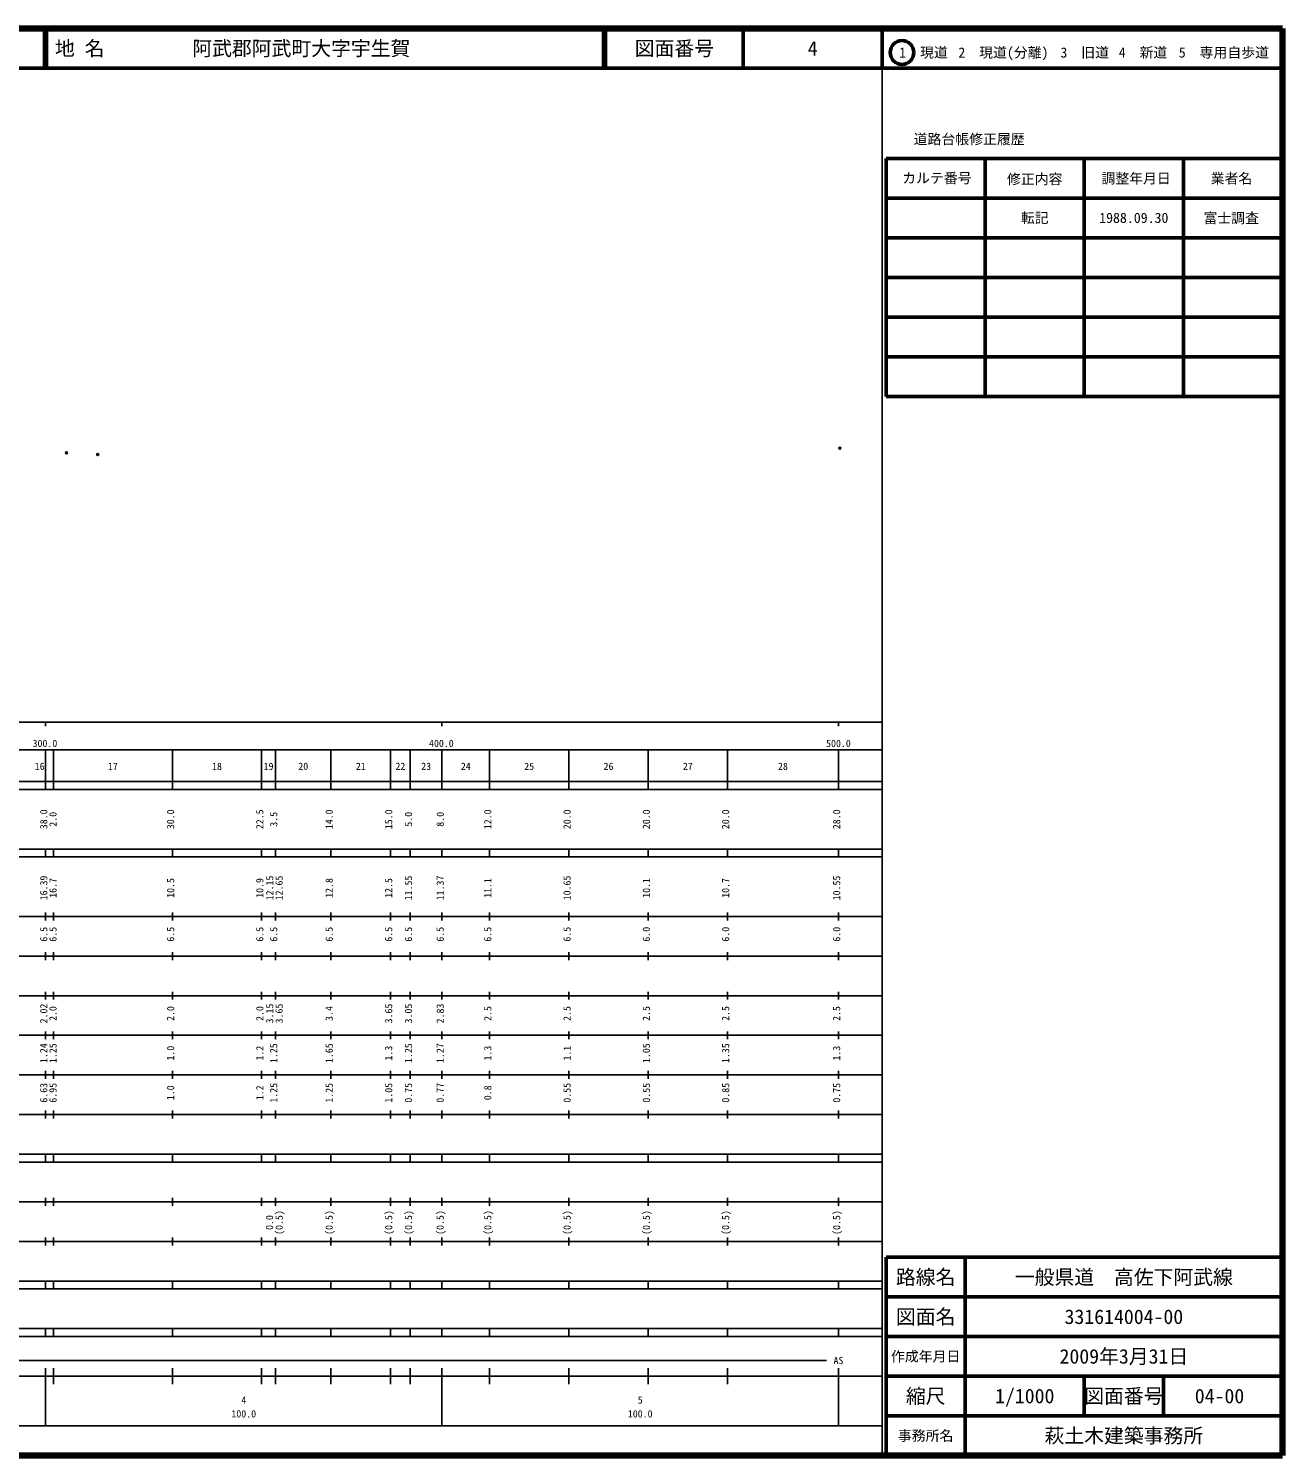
# Model space of a CAD drawing. Units: millimetres on the paper. Extents: x 40 to 680, y 20 to 380.
# Drawn here: x 363.7 to 680, y 20 to 380 of the extents above; entities that cross this region are included whole.
import ezdxf
from ezdxf.enums import TextEntityAlignment as Align

# ---------------------------------------------------------------- set-up
doc = ezdxf.new("R2010")
doc.units = ezdxf.units.MM
doc.header["$PDMODE"] = 32
doc.header["$PDSIZE"] = 0.5
doc.layers.add('M-OTRS', color=6, linetype='Continuous')
doc.layers.add('M-TTL-TXT', color=7, linetype='Continuous')
for name, color, linetype, lineweight in [('M-TTL', 2, 'Continuous', 140), ('M-TTL-BAND', 7, 'Continuous', 25), ('M-TTL-FRAM', 2, 'Continuous', 50), ('M-TTL-LINE', 7, 'Continuous', 50)]:
    doc.layers.add(name, color=color, linetype=linetype, lineweight=lineweight)
doc.styles.add('ＭＳ ゴシック', font='')
doc.styles.get('ＭＳ ゴシック').set_extended_font_data('MS Gothic')

msp = doc.modelspace()

# ---------------------------------------------------------------- linework, layer by layer
at = {"layer": 'M-OTRS'}
for p in [(568.36, 274.128), (373.277, 272.977), (381.152, 272.526)]:
    msp.add_point(p, dxfattribs=at)
at = {"layer": 'M-TTL'}
for p, q in [((680, 380), (40, 380)), ((680, 20), (680, 380)), ((40, 20), (680, 20))]:
    msp.add_line(p, q, dxfattribs=at)
at = {"layer": 'M-TTL-BAND'}
for p, q in [((579, 20), (579, 370)), ((40, 205), (579, 205)), ((368, 205), (368, 204)), ((468, 205), (468, 204)), ((568, 205), (568, 204)), ((68, 198), (579, 198)), ((368, 188), (368, 198)), ((370, 188), (370, 198)), ((400, 188), (400, 198)), ((422.5, 188), (422.5, 198)), ((426, 188), (426, 198)), ((440, 188), (440, 198)), ((455, 188), (455, 198)), ((460, 188), (460, 198)), ((468, 188), (468, 198)), ((480, 188), (480, 198)), ((500, 188), (500, 198)), ((520, 188), (520, 198)), ((540, 188), (540, 198)), ((568, 188), (568, 198)), ((40, 190), (579, 190)), ((40, 188), (579, 188)), ((40, 173), (579, 173)), ((368, 171), (368, 173)), ((370, 171), (370, 173)), ((400, 171), (400, 173)), ((422.5, 171), (422.5, 173)), ((426, 171), (426, 173)), ((440, 171), (440, 173)), ((455, 171), (455, 173)), ((460, 171), (460, 173)), ((468, 171), (468, 173)), ((480, 171), (480, 173)), ((500, 171), (500, 173)), ((520, 171), (520, 173)), ((540, 171), (540, 173)), ((568, 171), (568, 173)), ((40, 171), (579, 171)), ((40, 156), (579, 156)), ((368, 155), (368, 157)), ((370, 155), (370, 157)), ((400, 155), (400, 157)), ((422.5, 155), (422.5, 157)), ((426, 155), (426, 157)), ((440, 155), (440, 157)), ((455, 155), (455, 157)), ((460, 155), (460, 157)), ((468, 155), (468, 157)), ((480, 155), (480, 157)), ((500, 155), (500, 157)), ((520, 155), (520, 157)), ((540, 155), (540, 157)), ((568, 155), (568, 157)), ((46, 146), (579, 146)), ((368, 145), (368, 147)), ((370, 145), (370, 147)), ((400, 145), (400, 147)), ((422.5, 145), (422.5, 147)), ((426, 145), (426, 147)), ((440, 145), (440, 147)), ((455, 145), (455, 147)), ((460, 145), (460, 147)), ((468, 145), (468, 147)), ((480, 145), (480, 147)), ((500, 145), (500, 147)), ((520, 145), (520, 147)), ((540, 145), (540, 147)), ((568, 145), (568, 147)), ((368, 135), (368, 137)), ((370, 135), (370, 137)), ((400, 135), (400, 137)), ((422.5, 135), (422.5, 137)), ((426, 135), (426, 137)), ((440, 135), (440, 137)), ((455, 135), (455, 137)), ((460, 135), (460, 137)), ((468, 135), (468, 137)), ((480, 135), (480, 137)), ((500, 135), (500, 137)), ((520, 135), (520, 137)), ((540, 135), (540, 137)), ((568, 135), (568, 137)), ((52, 136), (579, 136)), ((46, 126), (579, 126)), ((368, 125), (368, 127)), ((370, 125), (370, 127)), ((400, 125), (400, 127)), ((422.5, 125), (422.5, 127)), ((426, 125), (426, 127)), ((440, 125), (440, 127)), ((455, 125), (455, 127)), ((460, 125), (460, 127)), ((468, 125), (468, 127)), ((480, 125), (480, 127)), ((500, 125), (500, 127)), ((520, 125), (520, 127)), ((540, 125), (540, 127)), ((568, 125), (568, 127)), ((52, 116), (579, 116)), ((368, 115), (368, 117)), ((370, 115), (370, 117)), ((400, 115), (400, 117)), ((422.5, 115), (422.5, 117)), ((426, 115), (426, 117)), ((440, 115), (440, 117)), ((455, 115), (455, 117)), ((460, 115), (460, 117)), ((468, 115), (468, 117)), ((480, 115), (480, 117)), ((500, 115), (500, 117)), ((520, 115), (520, 117)), ((540, 115), (540, 117)), ((568, 115), (568, 117)), ((46, 106), (579, 106)), ((368, 105), (368, 107)), ((370, 105), (370, 107)), ((400, 105), (400, 107)), ((422.5, 105), (422.5, 107)), ((426, 105), (426, 107)), ((440, 105), (440, 107)), ((455, 105), (455, 107)), ((460, 105), (460, 107)), ((468, 105), (468, 107)), ((480, 105), (480, 107)), ((500, 105), (500, 107)), ((520, 105), (520, 107)), ((540, 105), (540, 107)), ((568, 105), (568, 107)), ((40, 96), (579, 96)), ((40, 94), (579, 94)), ((368, 94), (368, 96)), ((370, 94), (370, 96)), ((400, 94), (400, 96)), ((422.5, 94), (422.5, 96)), ((426, 94), (426, 96)), ((440, 94), (440, 96)), ((455, 94), (455, 96)), ((460, 94), (460, 96)), ((468, 94), (468, 96)), ((480, 94), (480, 96)), ((500, 94), (500, 96)), ((520, 94), (520, 96)), ((540, 94), (540, 96)), ((568, 94), (568, 96)), ((49, 84), (579, 84)), ((368, 83), (368, 85)), ((370, 83), (370, 85)), ((400, 83), (400, 85)), ((422.5, 83), (422.5, 85)), ((426, 83), (426, 85)), ((440, 83), (440, 85)), ((455, 83), (455, 85)), ((460, 83), (460, 85)), ((468, 83), (468, 85)), ((480, 83), (480, 85)), ((500, 83), (500, 85)), ((520, 83), (520, 85)), ((540, 83), (540, 85)), ((568, 83), (568, 85)), ((40, 74), (579, 74)), ((368, 73), (368, 75)), ((370, 73), (370, 75)), ((400, 73), (400, 75)), ((422.5, 73), (422.5, 75)), ((426, 73), (426, 75)), ((440, 73), (440, 75)), ((455, 73), (455, 75)), ((460, 73), (460, 75)), ((468, 73), (468, 75)), ((480, 73), (480, 75)), ((500, 73), (500, 75)), ((520, 73), (520, 75)), ((540, 73), (540, 75)), ((568, 73), (568, 75)), ((40, 64), (579, 64)), ((40, 62), (579, 62)), ((368, 62), (368, 64)), ((370, 62), (370, 64)), ((400, 62), (400, 64)), ((422.5, 62), (422.5, 64)), ((426, 62), (426, 64)), ((440, 62), (440, 64)), ((455, 62), (455, 64)), ((460, 62), (460, 64)), ((468, 62), (468, 64)), ((480, 62), (480, 64)), ((500, 62), (500, 64)), ((520, 62), (520, 64)), ((540, 62), (540, 64)), ((568, 62), (568, 64)), ((40, 52), (579, 52)), ((368, 50), (368, 52)), ((370, 50), (370, 52)), ((400, 50), (400, 52)), ((422.5, 50), (422.5, 52)), ((426, 50), (426, 52)), ((440, 50), (440, 52)), ((455, 50), (455, 52)), ((460, 50), (460, 52)), ((468, 50), (468, 52)), ((480, 50), (480, 52)), ((500, 50), (500, 52)), ((520, 50), (520, 52)), ((540, 50), (540, 52)), ((568, 50), (568, 52)), ((40, 50), (579, 50)), ((71, 44), (565, 44)), ((40, 40), (579, 40)), ((368, 27.5), (368, 42)), ((370, 38), (370, 42)), ((400, 38), (400, 42)), ((422.5, 38), (422.5, 42)), ((426, 38), (426, 42)), ((440, 38), (440, 42)), ((455, 38), (455, 42)), ((460, 38), (460, 42)), ((468, 27.5), (468, 42)), ((480, 38), (480, 42)), ((500, 38), (500, 42)), ((520, 38), (520, 42)), ((540, 38), (540, 42)), ((568, 27.5), (568, 42)), ((68, 27.5), (579, 27.5))]:
    msp.add_line(p, q, dxfattribs=at)
at = {"layer": 'M-TTL-FRAM'}
for p, q in [((580, 347.197), (580, 287.197)), ((580, 347.197), (680, 347.197)), ((580, 287.197), (680, 287.197)), ((680, 70), (580, 70)), ((580, 70), (580, 20))]:
    msp.add_line(p, q, dxfattribs=at)
at = {"layer": 'M-TTL-LINE'}
for p, q in [((367.75, 380), (367.75, 370)), ((368.25, 380), (368.25, 370)), ((508.747, 380), (508.747, 370)), ((509.247, 380), (509.247, 370)), ((543.997, 380), (543.997, 370)), ((579, 380), (579, 370)), ((40, 370), (680, 370)), ((605, 347.197), (605, 287.197)), ((630, 347.197), (630, 287.197)), ((655, 347.197), (655, 287.197)), ((580, 337.197), (680, 337.197)), ((580, 327.197), (680, 327.197)), ((580, 317.197), (680, 317.197)), ((580, 307.197), (680, 307.197)), ((580, 297.197), (680, 297.197)), ((600, 70), (600, 20)), ((680, 60), (580, 60)), ((680, 50), (580, 50)), ((680, 40), (580, 40)), ((630, 40), (630, 30)), ((650, 40), (650, 30)), ((680, 30), (580, 30))]:
    msp.add_line(p, q, dxfattribs=at)
msp.add_circle((584.031, 373.958), 3, dxfattribs=at)

# ---------------------------------------------------------------- texts
at = {"layer": 'M-TTL-BAND', "style": 'ＭＳ ゴシック'}
for s, p in [('300.0', (367.844, 198.195)), ('400.0', (467.844, 198.195)), ('500.0', (568, 198.195)), ('16', (366.518, 192.405)), ('17', (385, 192.405)), ('18', (411.25, 192.405)), ('19', (424.25, 192.405)), ('20', (433, 192.405)), ('21', (447.5, 192.405)), ('22', (457.5, 192.405)), ('23', (464, 192.405)), ('24', (474, 192.405)), ('25', (490, 192.405)), ('26', (510, 192.405)), ('27', (530, 192.405)), ('28', (554, 192.405)), ('AS', (568, 42.5)), ('4', (418, 32.523)), ('5', (518, 32.523)), ('100.0', (418, 29.033)), ('100.0', (518, 29.033))]:
    msp.add_text(s, height=1.833, dxfattribs=at).set_placement(p, align=Align.BOTTOM_CENTER)
for s, p in [('38.0', (369, 180.5)), ('2.0', (371.331, 180.5)), ('30.0', (401, 180.5)), ('22.5', (423.5, 180.5)), ('3.5', (427, 180.5)), ('14.0', (441, 180.5)), ('15.0', (456, 180.5)), ('5.0', (461, 180.5)), ('8.0', (469, 180.5)), ('12.0', (481, 180.5)), ('20.0', (501, 180.5)), ('20.0', (521, 180.5)), ('20.0', (541, 180.5)), ('28.0', (569, 180.5)), ('16.39', (369, 163.174)), ('12.15', (426, 163.174)), ('12.65', (428.37, 163.174)), ('11.55', (461, 163.174)), ('11.37', (469, 163.174)), ('10.65', (501, 163.174)), ('10.55', (569, 163.174)), ('16.7', (371.331, 163.174)), ('10.5', (401, 163.174)), ('10.9', (423.5, 163.174)), ('12.8', (441, 163.174)), ('12.5', (456, 163.174)), ('11.1', (481, 163.174)), ('10.1', (521, 163.174)), ('10.7', (541, 163.174)), ('6.5', (369, 151.5)), ('6.5', (371.331, 151.5)), ('6.5', (401, 151.5)), ('6.5', (423.5, 151.5)), ('6.5', (427, 151.5)), ('6.5', (441, 151.5)), ('6.5', (456, 151.5)), ('6.5', (461, 151.5)), ('6.5', (469, 151.5)), ('6.5', (481, 151.5)), ('6.5', (501, 151.5)), ('6.0', (521, 151.5)), ('6.0', (541, 151.5)), ('6.0', (569, 151.5)), ('2.02', (369, 131.5)), ('2.0', (371.331, 131.5)), ('2.0', (401, 131.5)), ('2.0', (423.5, 131.5)), ('3.15', (426, 131.5)), ('3.65', (428.37, 131.5)), ('3.4', (441, 131.5)), ('3.65', (456, 131.5)), ('3.05', (461, 131.5)), ('2.83', (469, 131.5)), ('2.5', (481, 131.5)), ('2.5', (501, 131.5)), ('2.5', (521, 131.5)), ('2.5', (541, 131.5)), ('2.5', (569, 131.5)), ('1.24', (369, 121.5)), ('1.25', (371.331, 121.5)), ('1.0', (401, 121.5)), ('1.2', (423.5, 121.5)), ('1.25', (427, 121.5)), ('1.65', (441, 121.5)), ('1.3', (456, 121.5)), ('1.25', (461, 121.5)), ('1.27', (469, 121.5)), ('1.3', (481, 121.5)), ('1.1', (501, 121.5)), ('1.05', (521, 121.5)), ('1.35', (541, 121.5)), ('1.3', (569, 121.5)), ('6.63', (369, 111.5)), ('6.95', (371.331, 111.5)), ('1.0', (401, 111.5)), ('1.2', (423.5, 111.5)), ('1.25', (427, 111.5)), ('1.25', (441, 111.5)), ('1.05', (456, 111.5)), ('0.75', (461, 111.5)), ('0.77', (469, 111.5)), ('0.8', (481, 111.5)), ('0.55', (501, 111.5)), ('0.55', (521, 111.5)), ('0.85', (541, 111.5)), ('0.75', (569, 111.5)), ('0.0', (425.945, 78.764)), ('(0.5)', (428.37, 78.764)), ('(0.5)', (441, 78.764)), ('(0.5)', (456, 78.764)), ('(0.5)', (461, 78.764)), ('(0.5)', (469, 78.764)), ('(0.5)', (481, 78.764)), ('(0.5)', (501, 78.764)), ('(0.5)', (521, 78.764)), ('(0.5)', (541, 78.764)), ('(0.5)', (569, 78.764))]:
    msp.add_text(s, height=1.833, rotation=90, dxfattribs=at).set_placement(p, align=Align.BOTTOM_CENTER)
at = {"layer": 'M-TTL-TXT', "style": 'ＭＳ ゴシック'}
for s, p in [('地 名', (370.38, 375)), ('阿武郡阿武町大字宇生賀', (405.024, 375))]:
    msp.add_text(s, height=3.666, dxfattribs=at).set_placement(p, align=Align.MIDDLE_LEFT)
for s, height, p in [('図面番号', 3.666, (526.622, 375)), ('4', 3.666, (561.497, 375)), ('1\u3000現道', 2.566, (589.448, 373.958)), ('2\u3000現道(分離)', 2.566, (609.619, 373.958)), ('3\u3000旧道', 2.566, (630.121, 373.958)), ('4\u3000新道', 2.566, (644.824, 373.958)), ('5\u3000専用自歩道', 2.566, (665.228, 373.958)), ('道路台帳修正履歴', 2.566, (600.968, 352.113)), ('カルテ番号', 2.566, (592.839, 342.277)), ('修正内容', 2.566, (617.509, 342.023)), ('調整年月日', 2.566, (643.089, 342.197)), ('業者名', 2.566, (667.134, 342.197)), ('転記', 2.566, (617.5, 332.245)), ('1988.09.30', 2.566, (642.5, 332.245)), ('富士調査', 2.566, (667.077, 332.189)), ('路線名', 3.666, (590, 65)), ('路線名', 3.666, (590, 65)), ('一般県道\u3000高佐下阿武線', 3.666, (640, 65)), ('図面名', 3.666, (590, 55)), ('図面名', 3.666, (590, 55)), ('331614004-00', 3.666, (640, 55)), ('2009年3月31日', 3.666, (640, 45)), ('作成年月日', 2.566, (590, 45)), ('作成年月日', 2.566, (590, 45)), ('縮尺', 3.666, (590, 35)), ('縮尺', 3.666, (590, 35)), ('1/1000', 3.666, (615, 35)), ('図面番号', 3.666, (640, 35)), ('図面番号', 3.666, (640, 35)), ('04-00', 3.666, (664.125, 35)), ('事務所名', 2.566, (590, 25)), ('事務所名', 2.566, (590, 25)), ('萩土木建築事務所', 3.666, (640, 25))]:
    msp.add_text(s, height=height, dxfattribs=at).set_placement(p, align=Align.MIDDLE_CENTER)

doc.saveas('drawing.dxf')
